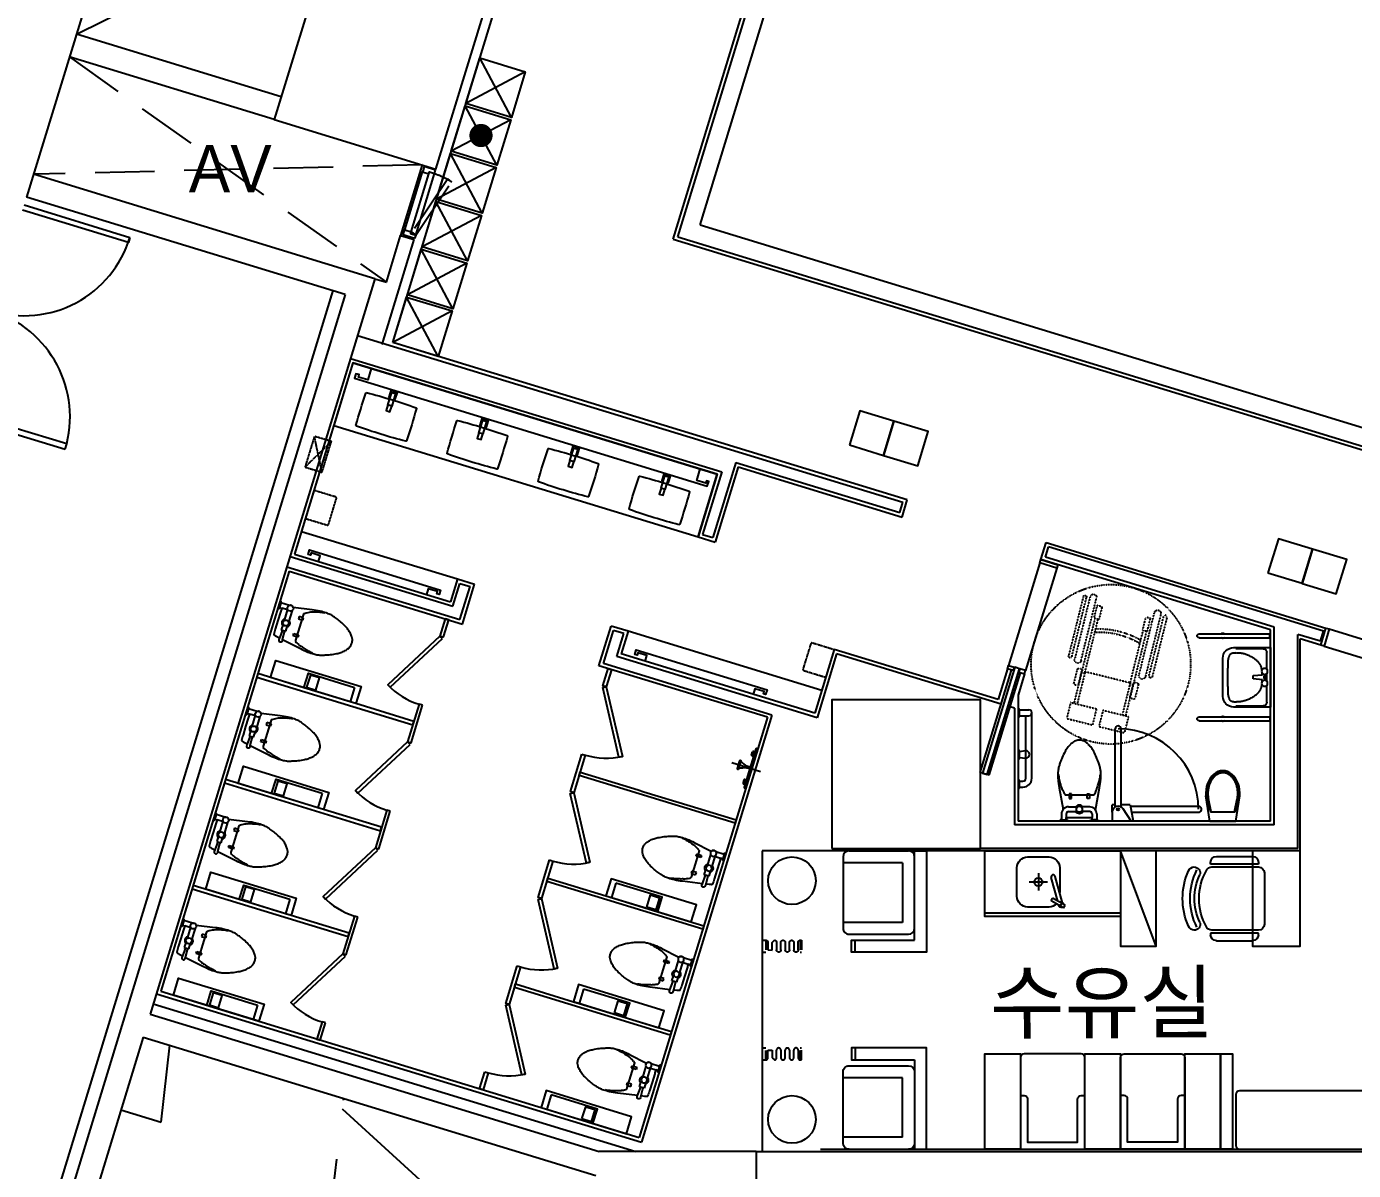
# Model space of a CAD drawing. Header units: millimetres. Extents: x -7616 to 421613, y 91067 to 341353.
# Drawn here: x 349917 to 361064, y 214709 to 224317 of the extents above; entities that cross this region are included whole.
import ezdxf
from ezdxf.enums import TextEntityAlignment as Align

# ---------------------------------------------------------------- set-up
doc = ezdxf.new("R2010")
doc.units = ezdxf.units.MM
doc.header["$LTSCALE"] = 500
doc.header["$MEASUREMENT"] = 0
for name, pattern in [('HID', [2.6, 1.6, -1]), ('HIDDEN', [2, 1, -1]), ('HIDDEN2', [0.188, 0.125, -0.063]), ('HOON1', [3, 2, -1])]:
    doc.linetypes.add(name, pattern=pattern)
doc.layers.add('e-plan', color=9, linetype='CONTINUOUS')
doc.styles.add('돋움', font='Dotum.ttf')

# ---------------------------------------------------------------- blocks, each defined once
blk = doc.blocks.new('1~2F TC-140305')
at = {"layer": 'e-plan', "ltscale": 0.5}
blk.add_lwpolyline([(-62524, -33425), (-62939, -34783), (-61581, -35198), (-61166, -33840), (-62524, -33425)], dxfattribs=at)
blk.add_lwpolyline([(-58255, -40905), (-57005, -40905), (-57005, -39655), (-58255, -39655)], close=True, dxfattribs=at)
blk = doc.blocks.new('1F 코어')
at = {"layer": 'e-plan'}
for p, q in [((-62199, -26205), (-65020, -35433)), ((-64165, -35815), (-65054, -35543)), ((-65041, -35500), (-64152, -35772)), ((-64152, -35772), (-64165, -35815)), ((-65585, -37279), (-64695, -37551)), ((-64682, -37507), (-65572, -37236)), ((-64695, -37551), (-64682, -37507))]:
    blk.add_line(p, q, dxfattribs=at)
for centre, start, end in [((-65041, -35500), 253, 343), ((-65585, -37279), 343, 73)]:
    blk.add_arc(centre, 930, start, end, dxfattribs=at)
blk.add_blockref('1~2F TC-140305', (0, 0), dxfattribs=at)
blk = doc.blocks.new('지상1층 평면도$0$TO')
at = {"layer": 'e-plan'}
for p, q in [((0, 132), (265, 174, 0)), ((97, 118), (235, 147, 0)), ((108, 130, 0), (234, 156, 0)), ((0, 132), (0, -143, 0)), ((97, 116), (97, -127)), ((97, -129), (235, -157)), ((0, -143, 0), (265, -184, 0)), ((108, -140), (234, -166))]:
    blk.add_line(p, q, dxfattribs=at)
for centre, major_axis, ratio, start_param, end_param in [((287, -5, 0), (-242, 0, 0), 0.742281, 1.476545, 4.80664), ((111, 116, 0), (-9.55, 9.55), 1, 5.702584, 7.068585), ((111, -127), (-9.55, -9.55), 1, -0.785396, 0.580235)]:
    blk.add_ellipse(centre, major_axis=major_axis, ratio=ratio, start_param=start_param, end_param=end_param, dxfattribs=at)
for points, knots in [([(234, -166), (273, -172, 0), (281, -172, 0), (302, -172, 0), (316, -171, 0), (343, -168, 0), (356, -165, 0), (381, -158, 0), (393, -154, 0), (417, -143, 0), (428, -138, 0), (448, -125, 0), (457, -118, 0), (474, -102, 0), (482, -94, 0), (495, -77, 0), (500, -69, 0), (509, -50, 0), (512, -41, 0), (516, -22, 0), (517, -13, 0), (517, 6, 0), (515, 16, 0), (511, 34, 0), (507, 44, 0), (498, 62, 0), (492, 70, 0), (479, 87, 0), (471, 95, 0), (454, 110, 0), (444, 117, 0), (423, 129, 0), (412, 135, 0), (389, 145, 0), (376, 149, 0), (350, 155, 0), (337, 158, 0), (310, 161, 0), (297, 162, 0), (277, 162, 0), (271, 161, 0), (234, 156, 0)], [1.476545, 1.476545, 1.476545, 1.476545, 1.575986, 1.575986, 1.751248, 1.751248, 1.92651, 1.92651, 2.101771, 2.101771, 2.277033, 2.277033, 2.452294, 2.452294, 2.627556, 2.627556, 2.802817, 2.802817, 2.978079, 2.978079, 3.15334, 3.15334, 3.328602, 3.328602, 3.503864, 3.503864, 3.679125, 3.679125, 3.854387, 3.854387, 4.029648, 4.029648, 4.20491, 4.20491, 4.380171, 4.380171, 4.555433, 4.555433, 4.730694, 4.730694, 4.80664, 4.80664, 4.80664, 4.80664]), ([(235, -157), (242, -158, 0), (249, -159, 0), (262, -161, 0), (268, -162, 0), (275, -162, 0), (277, -163, 0), (281, -163, 0), (283, -163, 0), (286, -163, 0), (287, -163, 0), (290, -163, 0), (291, -163, 0), (293, -163, 0), (294, -163, 0), (297, -163, 0), (299, -163, 0), (306, -163, 0), (310, -162, 0), (323, -161, 0), (331, -160, 0), (348, -157, 0), (356, -155, 0), (376, -150, 0), (388, -146, 0), (410, -136, 0), (421, -131, 0), (440, -119, 0), (449, -113, 0), (465, -99, 0), (472, -91, 0), (485, -76, 0), (490, -68, 0), (499, -51, 0), (502, -43, 0), (507, -23, 0), (508, -12, 0), (507, 11, 0), (505, 22, 0), (498, 40, 0), (495, 47, 0), (487, 61, 0), (483, 68, 0), (472, 82, 0), (465, 88, 0), (450, 101, 0), (442, 107, 0), (424, 119, 0), (414, 124, 0), (394, 133, 0), (383, 137, 0), (361, 144, 0), (349, 146, 0), (326, 150, 0), (314, 152, 0), (301, 152, 0), (300, 152, 0), (297, 152, 0), (295, 153, 0), (292, 153, 0), (290, 153, 0), (288, 153, 0), (287, 153, 0), (285, 153, 0), (285, 153, 0), (284, 153, 0), (283, 153, 0), (282, 153, 0), (282, 153, 0), (280, 153, 0), (279, 152, 0), (277, 152, 0), (276, 152, 0), (272, 152, 0), (270, 152, 0), (263, 151, 0), (255, 150, 0), (242, 148, 0), (238, 147, 0), (235, 147, 0)], [1.476545, 1.476545, 1.476545, 1.476545, 1.495339, 1.495339, 1.522158, 1.522158, 1.539937, 1.539937, 1.557715, 1.557715, 1.575493, 1.575493, 1.589782, 1.589782, 1.604072, 1.604072, 1.632651, 1.632651, 1.68981, 1.68981, 1.804127, 1.804127, 1.918445, 1.918445, 2.090235, 2.090235, 2.262025, 2.262025, 2.433815, 2.433815, 2.605605, 2.605605, 2.777395, 2.777395, 2.949185, 2.949185, 3.175204, 3.175204, 3.401222, 3.401222, 3.542853, 3.542853, 3.690218, 3.690218, 3.845265, 3.845265, 4.005974, 4.005974, 4.166683, 4.166683, 4.327391, 4.327391, 4.4881, 4.4881, 4.648809, 4.648809, 4.662269, 4.662269, 4.689188, 4.689188, 4.704843, 4.704843, 4.719273, 4.719273, 4.727351, 4.727351, 4.734116, 4.734116, 4.740882, 4.740882, 4.752111, 4.752111, 4.76334, 4.76334, 4.774569, 4.774569, 4.799343, 4.799343, 4.80664, 4.80664, 4.80664, 4.80664])]:
    blk.add_open_spline(points, degree=3, knots=knots, dxfattribs=at)
blk = doc.blocks.new('장애인 화장실 세트')
at = {"layer": 'e-plan', "ltscale": 400}
for p, q in [((409068, 73573), (409043, 73711)), ((409058, 73711), (409127, 73608)), ((409218, 73636), (409218, 73711)), ((409337, 73701), (409332, 73711)), ((409347, 73701), (409337, 73701)), ((409347, 73701), (409387, 73701)), ((409347, 73651), (409347, 73701)), ((409397, 73701), (409387, 73701)), ((409387, 73701), (409387, 73680)), ((409402, 73711), (409397, 73701)), ((409589, 73711), (409594, 73701)), ((409594, 73701), (409604, 73701)), ((409604, 73701), (409604, 73680)), ((409644, 73701), (409604, 73701)), ((409644, 73701), (409654, 73701)), ((409644, 73651), (409644, 73701)), ((409654, 73701), (409659, 73711)), ((409057, 73636), (408493, 73636)), ((409066, 73586), (408493, 73586)), ((409143, 73593), (409143, 72936)), ((409193, 73593), (409193, 72936)), ((409218, 73636), (409218, 73573)), ((409357, 73619), (409324, 73431)), ((409387, 73651), (409387, 73680)), ((409407, 73631), (409479, 73631)), ((409407, 73591), (409479, 73591)), ((409494, 73681), (409419, 73681)), ((409569, 73681), (409494, 73681)), ((409584, 73631), (409509, 73631)), ((409584, 73591), (409509, 73591)), ((409604, 73651), (409604, 73680)), ((409664, 73431), (409631, 73614)), ((409068, 73573), (409143, 73573)), ((409193, 73573), (409218, 73573)), ((409494, 73491), (409379, 73491)), ((409409, 73521), (409429, 73521)), ((409409, 73481), (409409, 73521)), ((409429, 73481), (409409, 73481)), ((409429, 73521), (409429, 73481)), ((409609, 73491), (409494, 73491)), ((409579, 73521), (409559, 73521)), ((409559, 73521), (409559, 73481)), ((409559, 73481), (409579, 73481)), ((409579, 73481), (409579, 73521)), ((409996, 73426), (409968, 73426)), ((409996, 73376), (409968, 73376)), ((409996, 73426), (409996, 73376)), ((409893, 73351), (409893, 72801)), ((409943, 73351), (409943, 73183)), ((409943, 73183), (409943, 73119)), ((409996, 73176), (409946, 73183)), ((409996, 73179), (409996, 73123)), ((409943, 73119), (409943, 72826)), ((409996, 73126), (409946, 73119)), ((409996, 72826), (409918, 72826)), ((409996, 72826), (409996, 72776)), ((409996, 72776), (409918, 72776))]:
    blk.add_line(p, q, dxfattribs=at)
for centre, radius in [((409168, 73611), 10), ((409494, 73611), 25)]:
    blk.add_circle(centre, radius, dxfattribs=at)
for centre, radius, start, end in [((408493, 73611), 25, 90, 270.0002), ((409168, 73636), 50, 213.6543, 0), ((409407, 73651), 60, 180, 270), ((409419, 73218), 463, 90, 93.8753), ((409407, 73651), 20, 180, 270), ((409494, 73611), 35, 34.8499, 145.1501), ((409494, 73611), 35, 214.8499, 325.1501), ((409569, 73218), 463, 85.6617, 90), ((409584, 73651), 60, 270, 0), ((409584, 73651), 20, 270, 0), ((409625, 73352), 291, 155.9278, 159.444), ((409409, 73449), 54.8, 135, 155.9278), ((409379, 73479), 12.3, 90, 135), ((409609, 73487), 3.54, 36.8699, 90), ((409472, 73385), 174, 29.5675, 36.8699), ((409211, 73237), 475, 26.5651, 29.5675), ((409755, 73326), 441, 175.2364, 181.9723), ((410087, 73298), 775, 170.1534, 175.2364), ((409561, 73304), 244, 166.4166, 175.6013), ((410128, 73167), 828, 164.0546, 166.4166), ((410356, 73102), 1064, 161.9714, 164.0546), ((409880, 73256), 564, 159.444, 161.9714), ((409365, 73314), 303, 22.8053, 26.5651), ((409428, 73340), 234, 15.9454, 22.8053), ((409077, 73240), 599, 11.6565, 15.9454), ((408900, 73298), 775, 4.7636, 9.8466), ((408900, 73298), 775, 4.7636, 9.8466), ((409333, 73293), 337, 4.3987, 11.6565), ((409233, 73326), 441, 358.0277, 4.7636), ((409968, 73351), 75, 90, 180), ((409968, 73351), 25, 90, 180), ((410008, 73426), 12.5, 90, 180), ((410008, 73376), 12.5, 180, 270), ((409617, 73321), 304, 181.9723, 188.7462), ((409527, 73308), 213, 188.7462, 196.8361), ((409760, 73378), 456, 196.8361, 198.4349), ((409227, 73378), 456, 341.5651, 343.1639), ((409227, 73378), 456, 341.5651, 343.1639), ((409227, 73378), 456, 341.5651, 343.1639), ((409460, 73308), 213, 343.1639, 351.2538), ((409460, 73308), 213, 343.1639, 351.2538), ((409460, 73308), 213, 343.1639, 351.2538), ((409370, 73321), 304, 351.2538, 358.0277), ((410283, 73552), 1007, 198.4349, 199.5108), ((409864, 73404), 562, 199.5108, 203.9625), ((410160, 73536), 887, 203.9625, 207.5073), ((408827, 73536), 887, 332.4927, 336.0375), ((409124, 73404), 562, 336.0375, 340.4892), ((408705, 73552), 1007, 340.4892, 341.5651), ((408705, 73552), 1007, 340.4892, 341.5651), ((409946, 73151), 32, 90, 270), ((410008, 73179), 12.5, 90, 180), ((409566, 73226), 217, 207.5073, 216.8699), ((409611, 73260), 273, 216.8699, 225.2192), ((409535, 73183), 165, 225.2192, 236.3099), ((409489, 73114), 82.6, 236.3099, 252.0099), ((409497, 73139), 108, 252.0099, 260.5377), ((409494, 73119), 87.7, 260.5377, 270), ((409494, 73119), 87.7, 270, 279.4623), ((409490, 73139), 108, 279.4623, 287.9901), ((409498, 73114), 82.6, 287.9901, 303.6901), ((409452, 73183), 165, 303.6901, 314.7808), ((409376, 73260), 273, 314.7808, 323.1301), ((409421, 73226), 217, 323.1301, 332.4927), ((410008, 73123), 12.5, 180, 270), ((409168, 72936), 25, 180, 0), ((409918, 72801), 25, 90, 270), ((410008, 72826), 12.5, 90, 180), ((410008, 72776), 12.5, 180, 270)]:
    blk.add_arc(centre, radius, start, end, dxfattribs=at)
at = {"layer": 'e-plan'}
blk.add_arc((409168, 73611), 675, 180, 270, dxfattribs=at)
blk = doc.blocks.new('휠체어')
at = {"layer": 'e-plan', "linetype": 'HIDDEN', "ltscale": 0.001}
for p, q in [((104005524, -29776474), (104005012, -29776474)), ((104005012, -29776502), (104005524, -29776502)), ((104004497, -29776585), (104004497, -29776808)), ((104004636, -29776585), (104004497, -29776585)), ((104004636, -29776585), (104004636, -29776808)), ((104004915, -29776613), (104004636, -29776613)), ((104004790, -29776582), (104004790, -29776603)), ((104004918, -29776571), (104004800, -29776571)), ((104004800, -29776613), (104004918, -29776613)), ((104005370, -29776613), (104004915, -29776613)), ((104004929, -29776603), (104004929, -29776582)), ((104005537, -29776530), (104004998, -29776530)), ((104004998, -29776585), (104005537, -29776585)), ((104005370, -29776648), (104005370, -29776606)), ((104005370, -29776606), (104005482, -29776606)), ((104005482, -29776606), (104005482, -29776648)), ((104004915, -29776641), (104004636, -29776641)), ((104004915, -29776641), (104005370, -29776641)), ((104004915, -29777031), (104004915, -29776641)), ((104005482, -29776648), (104005370, -29776648)), ((104004636, -29776808), (104004497, -29776808)), ((104004497, -29776864), (104004497, -29777087)), ((104004636, -29776864), (104004497, -29776864)), ((104004636, -29777087), (104004636, -29776864)), ((104004915, -29777031), (104004636, -29777031)), ((104004915, -29777059), (104004636, -29777059)), ((104004790, -29777090), (104004790, -29777069)), ((104004800, -29777059), (104004918, -29777059)), ((104004915, -29777031), (104005370, -29777031)), ((104005370, -29777059), (104004915, -29777059)), ((104004929, -29777069), (104004929, -29777090)), ((104005482, -29777024), (104005370, -29777024)), ((104005370, -29777024), (104005370, -29777066)), ((104005370, -29777066), (104005482, -29777066)), ((104005482, -29777066), (104005482, -29777024)), ((104004497, -29777087), (104004636, -29777087)), ((104004918, -29777101), (104004800, -29777101)), ((104004998, -29777087), (104005537, -29777087)), ((104005537, -29777142), (104004998, -29777142)), ((104005012, -29777170), (104005524, -29777170)), ((104005524, -29777198), (104005012, -29777198))]:
    blk.add_line(p, q, dxfattribs=at)
blk.add_circle((104005028, -29776836), 670, dxfattribs=at)
blk.add_arc((104004915, -29776627), 13.9, 90, 270, dxfattribs=at)
at = {"layer": 'e-plan', "linetype": 'HIDDEN', "ltscale": 0.001, "extrusion": (0, 0, -1)}
for centre, major_axis, start_param, end_param in [((104005012, -29776488), (13.7, 2.7), 1.767078, 4.908671), ((104005524, -29776488), (13.7, 2.7), -1.374341, 1.767252), ((104004800, -29776582), (-10.4, 0.1), -0.005026, 1.56577), ((104004800, -29776603), (10.4, 0), 1.573354, 3.14415), ((104004918, -29776582), (-10.4, 0), 1.568101, 3.138897), ((104004918, -29776603), (-10.4, 0.1), 3.13677, 4.707566), ((104004998, -29776558), (-27.3, 5.4), 4.516091, 7.657684), ((104005537, -29776558), (-27.3, 5.4), 1.374384, 4.515977), ((104004618, -29776836), (-519, 421), 2.164891, 2.756829), ((104004618, -29776836), (-492, 492), 2.0724, 2.639989), ((104004800, -29777069), (10.4, 0), 3.145386, 4.716182), ((104004915, -29777045), (-13.7, 2.7), 4.516094, 7.657687), ((104004918, -29777069), (10.4, 0.1), -1.564958, 0.005838), ((104004800, -29777090), (10.4, 0), 1.573354, 3.14415), ((104004918, -29777090), (-10.4, 0), 3.138418, 4.709215), ((104004998, -29777114), (27.3, 5.4), 1.767164, 4.908757), ((104005012, -29777184), (13.7, 2.7), 1.767252, 4.908844), ((104005537, -29777114), (-27.3, 5.4), 1.374384, 4.515977)]:
    blk.add_ellipse(centre, major_axis=major_axis, ratio=1, start_param=start_param, end_param=end_param, dxfattribs=at)
at = {"layer": 'e-plan', "linetype": 'HIDDEN', "ltscale": 0.001}
blk.add_ellipse((104005524, -29777184), major_axis=(-13.7, 2.7), ratio=1, start_param=1.767244, end_param=4.908837, dxfattribs=at)
blk = doc.blocks.new('장애인 세면대')
at = {"layer": 'e-plan', "linetype": 'Continuous'}
for p, q in [((104010301, -29753697), (104010265, -29753697)), ((104010267, -29754292), (104010267, -29753697)), ((104010299, -29754292), (104010299, -29753697)), ((104010882, -29753692), (104010382, -29753692)), ((104010382, -29753692), (104010382, -29754002)), ((104010392, -29753982), (104010392, -29753752)), ((104010422, -29753722), (104010566, -29753722)), ((104010522, -29753779), (104010526, -29753777)), ((104010526, -29753777), (104010531, -29753774)), ((104010531, -29753774), (104010535, -29753772)), ((104010535, -29753772), (104010541, -29753770)), ((104010541, -29753770), (104010546, -29753768)), ((104010546, -29753768), (104010552, -29753766)), ((104010552, -29753766), (104010559, -29753765)), ((104010559, -29753765), (104010567, -29753764)), ((104010567, -29753764), (104010571, -29753764)), ((104010595, -29753762), (104010602, -29753762)), ((104010598, -29753722), (104010666, -29753722)), ((104010602, -29753727), (104010661, -29753727)), ((104010602, -29753755), (104010606, -29753755)), ((104010602, -29753762), (104010611, -29753762)), ((104010610, -29753760), (104010618, -29753836)), ((104010646, -29753836), (104010653, -29753760)), ((104010653, -29753762), (104010661, -29753762)), ((104010658, -29753755), (104010661, -29753755)), ((104010661, -29753762), (104010668, -29753762)), ((104010693, -29753764), (104010697, -29753764)), ((104010697, -29753764), (104010704, -29753765)), ((104010698, -29753722), (104010842, -29753722)), ((104010704, -29753765), (104010711, -29753766)), ((104010711, -29753766), (104010717, -29753768)), ((104010717, -29753768), (104010723, -29753770)), ((104010723, -29753770), (104010728, -29753772)), ((104010728, -29753772), (104010733, -29753774)), ((104010733, -29753774), (104010737, -29753777)), ((104010737, -29753777), (104010741, -29753779)), ((104010872, -29753752), (104010872, -29753982)), ((104010882, -29754002), (104010882, -29753692)), ((104010963, -29753697), (104010999, -29753697)), ((104010965, -29754292), (104010965, -29753697)), ((104010997, -29754292), (104010997, -29753697)), ((104010442, -29753892), (104010445, -29753884)), ((104010445, -29753884), (104010448, -29753877)), ((104010448, -29753877), (104010451, -29753869)), ((104010451, -29753869), (104010455, -29753862)), ((104010455, -29753862), (104010459, -29753854)), ((104010459, -29753854), (104010463, -29753847)), ((104010463, -29753847), (104010467, -29753840)), ((104010467, -29753840), (104010472, -29753833)), ((104010472, -29753833), (104010476, -29753826)), ((104010476, -29753826), (104010481, -29753820)), ((104010481, -29753820), (104010485, -29753814)), ((104010485, -29753814), (104010489, -29753808)), ((104010489, -29753808), (104010493, -29753804)), ((104010493, -29753804), (104010497, -29753800)), ((104010497, -29753800), (104010501, -29753796)), ((104010501, -29753796), (104010504, -29753793)), ((104010504, -29753793), (104010508, -29753790)), ((104010508, -29753790), (104010511, -29753787)), ((104010511, -29753787), (104010515, -29753784)), ((104010515, -29753784), (104010518, -29753782)), ((104010518, -29753782), (104010522, -29753779)), ((104010618, -29753836), (104010646, -29753836)), ((104010741, -29753779), (104010745, -29753782)), ((104010745, -29753782), (104010749, -29753784)), ((104010749, -29753784), (104010752, -29753787)), ((104010752, -29753787), (104010756, -29753790)), ((104010756, -29753790), (104010759, -29753793)), ((104010759, -29753793), (104010763, -29753796)), ((104010763, -29753796), (104010766, -29753800)), ((104010766, -29753800), (104010770, -29753804)), ((104010770, -29753804), (104010774, -29753808)), ((104010774, -29753808), (104010778, -29753814)), ((104010778, -29753814), (104010783, -29753820)), ((104010783, -29753820), (104010787, -29753826)), ((104010787, -29753826), (104010792, -29753833)), ((104010792, -29753833), (104010796, -29753840)), ((104010796, -29753840), (104010800, -29753847)), ((104010800, -29753847), (104010804, -29753854)), ((104010804, -29753854), (104010808, -29753862)), ((104010808, -29753862), (104010812, -29753869)), ((104010812, -29753869), (104010815, -29753877)), ((104010815, -29753877), (104010818, -29753884)), ((104010818, -29753884), (104010821, -29753891)), ((104010427, -29753980), (104010428, -29753975)), ((104010427, -29753984), (104010427, -29753980)), ((104010427, -29753988), (104010427, -29753984)), ((104010427, -29753991), (104010427, -29753988)), ((104010427, -29753994), (104010427, -29753991)), ((104010427, -29753996), (104010427, -29753994)), ((104010427, -29753999), (104010427, -29753996)), ((104010428, -29754001), (104010427, -29753999)), ((104010428, -29753964), (104010429, -29753958)), ((104010428, -29753970), (104010428, -29753964)), ((104010428, -29753975), (104010428, -29753970)), ((104010428, -29754003), (104010428, -29754001)), ((104010429, -29753958), (104010430, -29753951)), ((104010430, -29753944), (104010432, -29753937)), ((104010430, -29753951), (104010430, -29753944)), ((104010432, -29753937), (104010433, -29753929)), ((104010433, -29753929), (104010434, -29753922)), ((104010434, -29753922), (104010436, -29753914)), ((104010436, -29753914), (104010438, -29753907)), ((104010438, -29753907), (104010440, -29753899)), ((104010440, -29753899), (104010442, -29753892)), ((104010821, -29753891), (104010823, -29753898)), ((104010823, -29753898), (104010826, -29753905)), ((104010826, -29753905), (104010828, -29753912)), ((104010828, -29753912), (104010829, -29753918)), ((104010829, -29753918), (104010831, -29753924)), ((104010831, -29753924), (104010832, -29753930)), ((104010832, -29753930), (104010833, -29753936)), ((104010833, -29753936), (104010834, -29753941)), ((104010834, -29753941), (104010834, -29753947)), ((104010834, -29753947), (104010835, -29753952)), ((104010835, -29753952), (104010836, -29753957)), ((104010836, -29754001), (104010835, -29754004)), ((104010836, -29753957), (104010836, -29753962)), ((104010836, -29753962), (104010836, -29753967)), ((104010836, -29753967), (104010836, -29753972)), ((104010836, -29753972), (104010836, -29753977)), ((104010836, -29753977), (104010837, -29753981)), ((104010837, -29753981), (104010836, -29753986)), ((104010836, -29753986), (104010836, -29753990)), ((104010836, -29753990), (104010836, -29753994)), ((104010836, -29753994), (104010836, -29753998)), ((104010836, -29753998), (104010836, -29754001)), ((104010428, -29754005), (104010428, -29754003)), ((104010429, -29754007), (104010428, -29754005)), ((104010429, -29754009), (104010429, -29754007)), ((104010430, -29754011), (104010429, -29754009)), ((104010430, -29754013), (104010430, -29754011)), ((104010431, -29754015), (104010430, -29754013)), ((104010432, -29754017), (104010431, -29754015)), ((104010432, -29754019), (104010432, -29754017)), ((104010433, -29754020), (104010432, -29754019)), ((104010434, -29754022), (104010433, -29754020)), ((104010434, -29754024), (104010434, -29754022)), ((104010435, -29754026), (104010434, -29754024)), ((104010436, -29754028), (104010435, -29754026)), ((104010437, -29754029), (104010436, -29754028)), ((104010438, -29754031), (104010437, -29754029)), ((104010440, -29754032), (104010438, -29754031)), ((104010441, -29754034), (104010440, -29754032)), ((104010443, -29754035), (104010441, -29754034)), ((104010445, -29754037), (104010443, -29754035)), ((104010447, -29754038), (104010445, -29754037)), ((104010450, -29754039), (104010447, -29754038)), ((104010453, -29754040), (104010450, -29754039)), ((104010456, -29754042), (104010453, -29754040)), ((104010460, -29754043), (104010456, -29754042)), ((104010464, -29754044), (104010460, -29754043)), ((104010469, -29754045), (104010464, -29754044)), ((104010474, -29754047), (104010469, -29754045)), ((104010472, -29754092), (104010792, -29754092)), ((104010481, -29754048), (104010474, -29754047)), ((104010489, -29754049), (104010481, -29754048)), ((104010498, -29754049), (104010489, -29754049)), ((104010508, -29754050), (104010498, -29754049)), ((104010520, -29754051), (104010508, -29754050)), ((104010534, -29754051), (104010520, -29754051)), ((104010548, -29754051), (104010534, -29754051)), ((104010564, -29754052), (104010548, -29754051)), ((104010580, -29754052), (104010564, -29754052)), ((104010597, -29754052), (104010580, -29754052)), ((104010614, -29754052), (104010597, -29754052)), ((104010632, -29754052), (104010614, -29754052)), ((104010649, -29754052), (104010632, -29754052)), ((104010666, -29754052), (104010649, -29754052)), ((104010683, -29754052), (104010666, -29754052)), ((104010700, -29754052), (104010683, -29754052)), ((104010715, -29754051), (104010700, -29754052)), ((104010730, -29754051), (104010715, -29754051)), ((104010743, -29754051), (104010730, -29754051)), ((104010755, -29754050), (104010743, -29754051)), ((104010766, -29754049), (104010755, -29754050)), ((104010775, -29754049), (104010766, -29754049)), ((104010782, -29754048), (104010775, -29754049)), ((104010789, -29754047), (104010782, -29754048)), ((104010795, -29754045), (104010789, -29754047)), ((104010800, -29754044), (104010795, -29754045)), ((104010804, -29754043), (104010800, -29754044)), ((104010808, -29754042), (104010804, -29754043)), ((104010811, -29754040), (104010808, -29754042)), ((104010814, -29754039), (104010811, -29754040)), ((104010816, -29754038), (104010814, -29754039)), ((104010818, -29754037), (104010816, -29754038)), ((104010820, -29754035), (104010818, -29754037)), ((104010822, -29754034), (104010820, -29754035)), ((104010824, -29754032), (104010822, -29754034)), ((104010825, -29754031), (104010824, -29754032)), ((104010826, -29754029), (104010825, -29754031)), ((104010827, -29754028), (104010826, -29754029)), ((104010828, -29754026), (104010827, -29754028)), ((104010829, -29754024), (104010828, -29754026)), ((104010830, -29754022), (104010829, -29754024)), ((104010831, -29754019), (104010830, -29754020)), ((104010830, -29754020), (104010830, -29754022)), ((104010832, -29754017), (104010831, -29754019)), ((104010833, -29754013), (104010832, -29754015)), ((104010832, -29754015), (104010832, -29754017)), ((104010834, -29754011), (104010833, -29754013)), ((104010835, -29754006), (104010834, -29754009)), ((104010834, -29754009), (104010834, -29754011)), ((104010835, -29754004), (104010835, -29754006))]:
    blk.add_line(p, q, dxfattribs=at)
for centre, radius in [((104010582, -29753741), 25), ((104010632, -29753741), 8), ((104010682, -29753741), 25)]:
    blk.add_circle(centre, radius, dxfattribs=at)
for centre, radius, start, end in [((104010265, -29753692), 5, 180, 270), ((104010301, -29753692), 5, 270, 0), ((104010422, -29753752), 30, 90, 180), ((104010606, -29753760), 5, 5.3909, 90), ((104010658, -29753760), 5, 90, 174.6091), ((104010842, -29753752), 30, 0, 90), ((104010963, -29753692), 5, 180, 270), ((104010999, -29753692), 5, 270, 0), ((104010283, -29754092), 22, 136.6582, 223.3418), ((104010283, -29754092), 22, 316.6582, 43.3418), ((104010472, -29754002), 90, 180, 270), ((104010792, -29754002), 90, 270, 0), ((104010981, -29754092), 22, 136.6582, 223.3418), ((104010981, -29754092), 22, 316.6582, 43.3418), ((104010283, -29754292), 16, 180, 0), ((104010981, -29754292), 16, 180, 0)]:
    blk.add_arc(centre, radius, start, end, dxfattribs=at)
blk = doc.blocks.new('CC-102P')
at = {"layer": 'e-plan'}
for p, q in [((9, 148), (9, 108)), ((79, 113), (79, 13)), ((119, 113), (119, 13)), ((219, 113), (219, -2)), ((84, 108), (30, 108)), ((229, 83), (189, 83)), ((189, 83), (189, 63)), ((189, 63), (229, 63)), ((229, 63), (229, 83)), ((79, -17), (79, -67)), ((79, -67), (119, -67)), ((119, -67), (119, -17)), ((189, -67), (229, -67)), ((189, -87), (189, -67)), ((229, -87), (189, -87)), ((219, -2), (219, -117)), ((229, -67), (229, -87))]:
    blk.add_line(p, q, dxfattribs=at)
blk.add_lwpolyline([(-1, 163), (-1, 93), (9, 98), (9, 108), (30, 108, 0.018932), (29, 73), (29, -2), (29, -77, 0.024922), (31, -123, 0.25497), (34, -127, 0.056948), (38, -128, 0.016043), (54, -132), (85, -137), (84, -152, 1.060552), (114, -152), (113, -143), (279, -172, 0.022182), (347, -181, 0.0294), (399, -182, 0.029565), (435, -179, 0.035314), (464, -172, 0.006976), (476, -168, 0.004694), (494, -162, 0.019426), (535, -146, 0.015468), (584, -122, 0.040875), (614, -103, 0.036447), (644, -77, 0.04843), (664, -52, 0.068612), (674, -32, 0.037226), (678, -16, 0.041311), (679, -2, 0.041311), (678, 13, 0.037226), (674, 28, 0.068612), (664, 48, 0.04843), (644, 73, 0.036447), (614, 99, 0.040875), (584, 118, 0.015468), (535, 142, 0.019426), (494, 158, 0.004694), (476, 164, 0.006976), (464, 168, 0.035314), (435, 175, 0.029565), (399, 178, 0.0294), (347, 177, 0.022182), (279, 168), (121, 140, 0.455372), (84, 148), (9, 148), (9, 158)], format="xyb", close=True, dxfattribs=at)
blk.add_lwpolyline([(89, -67), (85, -137, 1.060552)], format="xyb", dxfattribs=at)
blk.add_lwpolyline([(113, -143), (109, -67)], dxfattribs=at)
for centre in [(99, 128), (99, -2)]:
    blk.add_circle(centre, 25, dxfattribs=at)
for centre, radius, start, end in [((222, 113), 3.54, 126.8699, 180), ((325, -24), 174, 119.5675, 126.8699), ((473, -285), 475, 116.5651, 119.5675), ((396, -131), 303, 112.8053, 116.5651), ((370, -68), 234, 105.9454, 112.8053), ((470, -419), 599, 101.6565, 105.9454), ((417, -162), 337, 94.3987, 101.6565), ((99, -2), 35, 124.8499, 235.1501), ((99, -2), 35, 304.8499, 55.1501), ((231, -117), 12.3, 180, 225), ((261, -87), 54.8, 225, 245.9278), ((358, 129), 291, 245.9278, 249.444), ((453, 384), 564, 249.444, 251.9714), ((608, 860), 1064, 251.9714, 254.0546), ((543, 633), 828, 254.0546, 256.4166), ((406, 66), 244, 256.4166, 265.6013)]:
    blk.add_arc(centre, radius, start, end, dxfattribs=at)
blk = doc.blocks.new('수전')
at = {"layer": 'e-plan'}
for points in [[(-122, 17), (-172, 17), (-172, -17), (-122, -17)], [(-122, 17), (-12, 17), (-12, -17), (-122, -17)]]:
    blk.add_lwpolyline(points, close=True, dxfattribs=at)
blk.add_lwpolyline([(-58, -17), (-58, -29), (0, -29), (0, 29), (-58, 29), (-58, 17)], dxfattribs=at)
blk = doc.blocks.new('A$C77C34C64')
at = {"layer": 'e-plan'}
for centre, radius, start, end in [((5047, 152), 5047, 178.3861, 181.6139), ((7, 294), 5, 92.6399, 178.3861), ((224, -4412), 4716, 90, 92.6399), ((224, -4412), 4716, 87.3601, 90), ((441, 294), 5, 1.6139, 87.3601), ((-4599, 152), 5047, 358.3861, 1.6139), ((7, 10), 5, 181.6139, 267.3601), ((224, 4716), 4716, 267.3601, 272.6399), ((441, 10), 5, 272.6399, 358.3861)]:
    blk.add_arc(centre, radius, start, end, dxfattribs=at)
blk = doc.blocks.new('A$C7D8044CD')
at = {"layer": 'e-plan'}
blk.add_lwpolyline([(0, 300), (300, 300), (300, 0), (0, 0)], close=True, dxfattribs=at)
blk = doc.blocks.new('A$C31083375')
at = {"layer": 'e-plan', "ltscale": 0.1}
for p, q in [((0, 73), (0, -73)), ((164, -161), (108, 36)), ((207, -186), (142, 45)), ((-77, -1), (77, -1)), ((107, -158), (119, -136)), ((212, -217), (107, -158)), ((224, -195), (119, -136)), ((212, -217), (224, -195))]:
    blk.add_line(p, q, dxfattribs=at)
for points in [[(90, -211), (-90, -211, -0.414214), (-180, -121), (-180, 119, -0.414214), (-90, 209), (90, 209, -0.414214), (180, 119), (180, -90)], [(153, -184, -0.198133), (90, -211)]]:
    blk.add_lwpolyline(points, format="xyb", dxfattribs=at)
for centre, radius in [((0, -1), 35), ((190, -191), 2.5)]:
    blk.add_circle(centre, radius, dxfattribs=at)
for centre, radius, start, end in [((125, 41), 17.5, 15.7117, 195.7117), ((190, -191), 22.5, 184.4607, 296.9627), ((190, -191), 17.5, 196.2964, 285.127), ((190, -191), 22.5, 4.4607, 116.9627), ((190, -191), 17.5, 16.2964, 105.127)]:
    blk.add_arc(centre, radius, start, end, dxfattribs=at)
blk = doc.blocks.new('A$C1EC3502A')
at = {"layer": 'e-plan', "ltscale": 400}
for p, q in [((650, 600), (50, 600)), ((0, 50), (0, 550)), ((100, 500), (600, 500)), ((100, 500), (100, 0)), ((600, 500), (600, 0)), ((700, 50), (700, 550)), ((50, 0), (650, 0))]:
    blk.add_line(p, q, dxfattribs=at)
for centre, start, end in [((50, 550), 90, 180), ((650, 550), 0, 90), ((50, 50), 180, 270), ((650, 50), 270, 0)]:
    blk.add_arc(centre, 50, start, end, dxfattribs=at)
blk = doc.blocks.new('A$C23583DB7')
at = {"layer": 'e-plan', "linetype": 'HID', "ltscale": 0.1}
for p, q in [((0, 0), (29, -9)), ((29, 96), (58, 87)), ((29, -9), (58, 87)), ((306, -94), (335, 2)), ((335, 2), (345, -1)), ((306, -94), (316, -96)), ((316, -96), (345, -1))]:
    blk.add_line(p, q, dxfattribs=at)
blk.add_lwpolyline([(29, -9, 0.414214), (51, 3), (70, 64), (105, 54), (86, -7), (98, -30, 0.414214), (121, -18), (139, 43), (139, 43, -1), (174, 32), (155, -29), (155, -29, 0.414214), (167, -51, 0.414214), (190, -39), (209, 22), (209, 22, -1), (243, 11), (225, -50), (225, -50, 0.414214), (237, -72, 0.414214), (259, -60), (278, 1), (278, 1, -1), (313, -10), (294, -71), (294, -71, 0.414214), (306, -94)], format="xyb", dxfattribs=at)
blk = doc.blocks.new('A$C7E6D012D')
at = {"layer": 'e-plan'}
for p, q in [((285, 707), (587, 707)), ((235, 644), (235, 657)), ((637, 644), (235, 644)), ((637, 619), (245, 619)), ((637, 657), (637, 644)), ((687, 138), (687, 569)), ((97, 88), (97, 88)), ((637, 63), (235, 63)), ((235, 63), (235, 50)), ((245, 88), (637, 88)), ((285, 0), (587, 0)), ((637, 50), (637, 63))]:
    blk.add_line(p, q, dxfattribs=at)
for centre, radius, start, end in [((285, 657), 50, 90, 180), ((587, 657), 50, 0, 90), ((571, 353), 571, 155.9349, 204.0651), ((97, 569), 50, 90, 159.8632), ((598, 353), 535, 153.1559, 206.8441), ((97, 569), 50, 339.8632, 90), ((618, 353), 480, 150.4643, 209.5357), ((245, 569), 50, 90, 155.1654), ((637, 569), 50, 0, 90), ((574, 353), 474, 155.2595, 204.7405), ((97, 138), 50, 200.1368, 270), ((97, 138), 50, 270, 20.1368), ((245, 138), 50, 204.8346, 270), ((637, 138), 50, 270, 0), ((285, 50), 50, 180, 270), ((587, 50), 50, 270, 0)]:
    blk.add_arc(centre, radius, start, end, dxfattribs=at)
blk = doc.blocks.new('asd600')
at = {"layer": 'e-plan'}
for p, q in [((30, 0), (570, 0)), ((45, -45), (555, -45)), ((45, -100), (555, -100))]:
    blk.add_line(p, q, dxfattribs=at)
at = {"layer": 'e-plan', "linetype": 'HIDDEN'}
blk.add_lwpolyline([(546, 158), (559, 120), (44, -37), (30, 0), (546, 158)], dxfattribs=at)
at = {"layer": 'e-plan'}
for points in [[(0, 0), (0, -100), (30, -100), (30, -100), (45, -100), (45, -45), (30, -45), (30, 0)], [(600, 0), (600, -100), (570, -100), (570, -100), (555, -100), (555, -45), (570, -45), (570, 0)]]:
    blk.add_lwpolyline(points, close=True, dxfattribs=at)
at = {"layer": 'e-plan', "linetype": 'HIDDEN'}
blk.add_arc((30, 0), 540, 0, 17.0611, dxfattribs=at)
blk = doc.blocks.new('A$C72F7776E')
at = {"layer": 'e-plan'}
for p, q in [((-173, 0), (-173, -11)), ((-7, 0), (-7, -45)), ((0, -174), (0, 78)), ((7, 0), (7, -45)), ((173, -11), (173, 0)), ((-168, -16), (168, -16)), ((-136, -24), (-109, -24)), ((-109, -35), (-136, -35)), ((-128, -24), (-128, -16)), ((-116, -16), (-116, -24)), ((136, -24), (109, -24)), ((109, -35), (136, -35)), ((116, -16), (116, -24)), ((128, -24), (128, -16))]:
    blk.add_line(p, q, dxfattribs=at)
blk.add_lwpolyline([(-34, -105, 0.133515), (-10, -45), (10, -45, 0.133515), (34, -105, -1.090867), (34, -116), (-34, -116, -1.090867), (-34, -105), (34, -105)], format="xyb", dxfattribs=at)
for centre, radius, start, end in [((-168, -3016), 3000, 90, 90), ((-168, -11), 5, 180, 270), ((-137, -29), 5.52, 85.0231, 274.9769), ((-109, -29), 5.52, 265.0231, 94.9769), ((109, -29), 5.52, 85.0231, 274.9769), ((137, -29), 5.52, 265.0231, 94.9769), ((168, -11), 5, 270, 0)]:
    blk.add_arc(centre, radius, start, end, dxfattribs=at)

msp = doc.modelspace()

# ---------------------------------------------------------------- linework, layer by layer
at = {"layer": 'e-plan'}
for p, q in [((352993, 221662), (355280, 229141)), ((355350, 222531), (356988, 227886)), ((355388, 222551), (357016, 227878)), ((355575, 222651), (357160, 227834)), ((352056, 223726), (350335, 224253)), ((351997, 223535), (350276, 224061)), ((353990, 223553), (353724, 224053)), ((354107, 223936), (353607, 223670)), ((353867, 223152), (353602, 223651)), ((353984, 223534), (353485, 223269)), ((353744, 222750), (353479, 223250)), ((352844, 222199), (349975, 223076)), ((353241, 223155), (353059, 222562)), ((353861, 223133), (353362, 222867)), ((352594, 222067), (349917, 222885)), ((353621, 222349), (353356, 222848)), ((353738, 222731), (353239, 222466)), ((355575, 222651), (364660, 219873)), ((352905, 221647), (353174, 222527)), ((352940, 222170), (353059, 222562)), ((353059, 222562), (353174, 222527)), ((355350, 222531), (364579, 219710)), ((355388, 222551), (364616, 219730)), ((353499, 221947), (353233, 222446)), ((353616, 222329), (353116, 222064)), ((352844, 222199), (350955, 216022)), ((352844, 222199), (352940, 222170)), ((352489, 222099), (350033, 214066)), ((352594, 222067), (350138, 214034)), ((353376, 221545), (353110, 222045)), ((353493, 221928), (352993, 221662)), ((352698, 221721), (357278, 220321)), ((357316, 220341), (352993, 221662)), ((352639, 221530), (355757, 220577)), ((352659, 221493), (352168, 219886)), ((352659, 221493), (355719, 220557)), ((355875, 220656), (355682, 220025)), ((355895, 220618), (355702, 219987)), ((355875, 220656), (357252, 220235)), ((355895, 220618), (357272, 220197)), ((355719, 220557), (355559, 220031)), ((355757, 220577), (355596, 220051)), ((357252, 220235), (357278, 220321)), ((357272, 220197), (357316, 220341)), ((352226, 220077), (353537, 219677)), ((355559, 220031), (355702, 219987)), ((355596, 220051), (355682, 220025)), ((358439, 219841), (358483, 219984)), ((358483, 219984), (360833, 219265)), ((352131, 219866), (353498, 219448)), ((352168, 219886), (353478, 219485)), ((360367, 219251), (358439, 219841)), ((358476, 219860), (358502, 219947)), ((360397, 219273), (358476, 219860)), ((360814, 219240), (358502, 219947)), ((352124, 219742), (351045, 216214)), ((352104, 219780), (353558, 219336)), ((352124, 219742), (353578, 219298)), ((358430, 219812), (358167, 218951)), ((358573, 219768), (358310, 218907)), ((353537, 219677), (353478, 219485)), ((353498, 219448), (353557, 219639)), ((353537, 219677), (353680, 219633)), ((353557, 219639), (353643, 219613)), ((353558, 219336), (353643, 219613)), ((353578, 219298), (353680, 219633)), ((354725, 218947), (354828, 219282)), ((354971, 219238), (354828, 219282)), ((354763, 218967), (354848, 219244)), ((354934, 219218), (354848, 219244)), ((354875, 219027), (354934, 219218)), ((354971, 219238), (354913, 219047)), ((356597, 218741), (354971, 219238)), ((360367, 217643), (360367, 219251)), ((360397, 217613), (360397, 219273)), ((360788, 219154), (360597, 219212)), ((360597, 217413), (360597, 219212)), ((360789, 219122), (360617, 219175)), ((360617, 217393), (360617, 219175)), ((360788, 219154), (360814, 219240)), ((360861, 219257), (361722, 218994)), ((356702, 219085), (356538, 218550)), ((358079, 218664), (356702, 219085)), ((360818, 219113), (361678, 218850)), ((356141, 218515), (354725, 218947)), ((356178, 218534), (354763, 218967)), ((356558, 218512), (354875, 219027)), ((356538, 218550), (354913, 219047)), ((356722, 219048), (356558, 218512)), ((358104, 218625), (356722, 219048)), ((357928, 218052), (358192, 218912)), ((358005, 218028), (358268, 218889)), ((358158, 218922), (358079, 218664)), ((358301, 218879), (358247, 218700)), ((358077, 218539), (358104, 218625)), ((358247, 218700), (358247, 217643)), ((356141, 218515), (355062, 214986)), ((356178, 218534), (355082, 214948)), ((358217, 218591), (358180, 218602)), ((358217, 218591), (358217, 217613)), ((358005, 218028), (357928, 218052)), ((360397, 217613), (358217, 217613)), ((360367, 217643), (358247, 217643)), ((360617, 217393), (356097, 217393)), ((356097, 217393), (356097, 214868)), ((360597, 217413), (357932, 217413)), ((351008, 216194), (355082, 214948)), ((351045, 216214), (355062, 214986)), ((350981, 216108), (355036, 214868)), ((350897, 215830), (350271, 213784)), ((355118, 212898), (352570, 215225)), ((356047, 214868), (354728, 214868)), ((356047, 214868), (356047, 206778)), ((356587, 214888), (361707, 214888))]:
    msp.add_line(p, q, dxfattribs=at)
at = {"layer": 'e-plan', "linetype": 'HOON1', "ltscale": 0.5}
for p, q in [((350335, 224253), (354153, 226139)), ((350277, 224061), (352940, 222170)), ((353241, 223155), (349975, 223076))]:
    msp.add_line(p, q, dxfattribs=at)
at = {"layer": 'e-plan', "linetype": 'HIDDEN2', "ltscale": 0.02}
for p, q in [((352399, 220573), (352335, 220875)), ((352478, 220832), (352256, 220617))]:
    msp.add_line(p, q, dxfattribs=at)
at = {"layer": 'e-plan', "ltscale": 0.1}
msp.add_line((359407, 216593), (359107, 217393), dxfattribs=at)
at = {"layer": 'e-plan', "ltscale": 0.5}
for p, q in [((350955, 216022), (354728, 214868)), ((350897, 215830), (354698, 214668)), ((356047, 214868), (369447, 214868))]:
    msp.add_line(p, q, dxfattribs=at)
at = {"layer": 'e-plan'}
msp.add_lwpolyline([(353768, 223442, 90, 90, -1), (353701, 223361, 90, 90, -1), (353768, 223442, 0, 0, 0), (355276, 225127, 0, 0, 0), (356884, 225127, 0, 0, 0)], format="xyseb", dxfattribs=at)
for points in [[(353607, 223670), (353724, 224053), (354107, 223936), (353990, 223553)], [(353485, 223269), (353602, 223651), (353984, 223534), (353867, 223152)], [(353362, 222867), (353479, 223250), (353861, 223133), (353744, 222750)], [(353239, 222466), (353356, 222848), (353738, 222731), (353621, 222349)], [(353116, 222064), (353233, 222446), (353616, 222329), (353499, 221947)], [(352993, 221662), (353110, 222045), (353493, 221928), (353376, 221545)], [(352498, 220967), (355559, 220031), (355719, 220557), (352659, 221493)], [(358430, 219812), (358439, 219841), (358582, 219797), (358573, 219768)], [(353463, 219333), (353434, 219342), (353390, 219198), (353419, 219190)], [(353411, 219177), (353390, 219198), (352952, 218789), (352972, 218767)], [(360818, 219113), (360789, 219122), (360833, 219265), (360861, 219257)], [(351966, 218850), (352010, 218993), (352727, 218774), (352683, 218630)], [(358158, 218922), (358167, 218951), (358215, 218937), (358206, 218908)], [(353162, 218453), (353171, 218481), (352683, 218630), (352683, 218630), (352635, 218645), (352635, 218645), (352247, 218764), (351861, 218882), (351852, 218853)], [(352673, 218766), (352636, 218645), (352247, 218764), (352284, 218885)], [(352346, 218744), (352377, 218846), (352301, 218870), (352269, 218767)], [(354802, 218924), (354830, 218915), (354787, 218772), (354758, 218780)], [(357986, 218034), (358258, 218923), (358219, 218935), (357947, 218046)], [(358301, 218879), (358310, 218907), (358262, 218922), (358254, 218893)], [(354757, 218765), (354787, 218772), (354922, 218187), (354892, 218180)], [(353244, 218616), (353215, 218625), (353118, 218309), (353147, 218300)], [(353139, 218287), (353118, 218309), (352680, 217900), (352700, 217878)], [(354582, 218207), (354611, 218198), (354515, 217882), (354486, 217891)], [(351694, 217960), (351738, 218104), (352455, 217884), (352412, 217741)], [(354559, 218026), (354567, 218054), (355055, 217905), (355055, 217905), (355103, 217890), (355103, 217890), (355491, 217772), (355877, 217654), (355869, 217625)], [(352890, 217563), (352899, 217592), (352411, 217741), (352411, 217741), (352363, 217755), (352363, 217755), (351975, 217874), (351589, 217992), (351580, 217964)], [(352401, 217877), (352364, 217756), (351975, 217874), (352013, 217996)], [(352074, 217855), (352105, 217957), (352029, 217980), (351997, 217878)], [(354485, 217875), (354515, 217882), (354650, 217298), (354620, 217291)], [(352972, 217727), (352943, 217735), (352847, 217420), (352875, 217411)], [(352867, 217398), (352847, 217420), (352408, 217011), (352428, 216989)], [(359107, 216843), (357967, 216843), (357967, 217393), (359107, 217393)], [(354311, 217317), (354339, 217308), (354243, 216993), (354214, 217002)], [(351422, 217071), (351466, 217214), (352183, 216995), (352140, 216852)], [(354287, 217136), (354295, 217165), (354783, 217016), (354783, 217016), (354831, 217001), (354831, 217001), (355219, 216882), (355606, 216764), (355597, 216736)], [(352619, 216674), (352627, 216703), (352139, 216852), (352139, 216851), (352092, 216866), (352092, 216866), (351703, 216985), (351317, 217103), (351308, 217074)], [(352129, 216988), (352092, 216866), (351704, 216985), (351741, 217106)], [(351802, 216965), (351833, 217068), (351757, 217091), (351726, 216989)], [(355500, 216797), (355544, 216940), (354827, 217159), (354783, 217016)], [(354868, 217123), (354831, 217001), (355219, 216883), (355256, 217004)], [(354214, 216986), (354243, 216993), (354378, 216408), (354349, 216402)], [(355127, 216921), (355158, 217024), (355234, 217000), (355203, 216898)], [(352700, 216837), (352671, 216846), (352575, 216530), (352603, 216522)], [(352595, 216508), (352575, 216530), (352136, 216121), (352156, 216099)], [(354039, 216428), (354067, 216419), (353971, 216104), (353942, 216112)], [(351150, 216182), (351194, 216325), (351912, 216106), (351868, 215962)], [(354015, 216247), (354024, 216276), (354511, 216126), (354511, 216126), (354559, 216112), (354559, 216112), (354947, 215993), (355334, 215875), (355325, 215846)], [(355228, 215907), (355272, 216051), (354555, 216270), (354511, 216127)], [(351857, 216098), (351820, 215977), (351432, 216096), (351469, 216217)], [(351530, 216076), (351561, 216178), (351485, 216202), (351454, 216099)], [(354596, 216233), (354559, 216112), (354947, 215993), (354984, 216115)], [(353942, 216097), (353971, 216104), (354106, 215519), (354077, 215512)], [(354855, 216032), (354886, 216134), (354962, 216111), (354931, 216009)], [(352428, 215948), (352399, 215957), (352355, 215813), (352384, 215804)], [(359947, 215688), (360047, 215688), (360047, 214888), (359947, 214888)], [(353767, 215539), (353795, 215530), (353752, 215386), (353723, 215395)], [(354957, 215018), (355000, 215161), (354283, 215381), (354239, 215237)], [(354324, 215344), (354287, 215223), (354675, 215104), (354713, 215225)], [(354583, 215143), (354614, 215245), (354690, 215222), (354659, 215119)]]:
    msp.add_lwpolyline(points, close=True, dxfattribs=at)
for points in [[(352812, 221446), (352783, 221350), (352706, 221373), (352712, 221393), (352684, 221401), (352672, 221363), (355636, 220457), (355648, 220495), (355629, 220501), (355623, 220482), (355547, 220505), (355576, 220601)], [(352369, 219825), (352383, 219872), (352307, 219896), (352301, 219877), (352282, 219882), (352294, 219921), (353393, 219584), (353382, 219546), (353363, 219552), (353368, 219571), (353292, 219595), (353277, 219547)], [(355113, 218985), (355128, 219033), (355052, 219057), (355046, 219037), (355027, 219043), (355038, 219082), (356138, 218745), (356126, 218707), (356107, 218713), (356113, 218732), (356036, 218755), (356022, 218708)], [(357377, 216643), (357377, 217393), (357477, 217393), (357477, 216543), (356877, 216543), (356877, 216643), (357377, 216643)], [(356877, 216543), (356847, 216543), (356847, 216643), (356877, 216643)], [(356877, 215738), (356847, 215738), (356847, 215638), (356877, 215638)], [(357377, 215638), (357377, 214888), (357477, 214888), (357477, 215738), (356877, 215738), (356877, 215638), (357377, 215638)]]:
    msp.add_lwpolyline(points, dxfattribs=at)
at = {"layer": 'e-plan', "linetype": 'HIDDEN2', "ltscale": 0.005}
msp.add_lwpolyline([(352256, 220617), (352399, 220573), (352478, 220832), (352335, 220875)], close=True, dxfattribs=at)
for points in [[(352454, 220136), (352520, 220354, 0.414214), (352513, 220366), (352332, 220421), (352260, 220185), (352441, 220130, 0.414214)], [(356441, 218917), (356508, 219134, -0.414214), (356520, 219141), (356702, 219085), (356630, 218849), (356448, 218905, -0.414214)]]:
    msp.add_lwpolyline(points, format="xyb", close=True, dxfattribs=at)
at = {"layer": 'e-plan', "ltscale": 0.1}
for points in [[(359407, 217393), (359107, 217393), (359107, 216593), (359407, 216593)], [(360617, 217393), (360217, 217393), (360217, 216593), (360617, 216593)]]:
    msp.add_lwpolyline(points, close=True, dxfattribs=at)
msp.add_lwpolyline([(357967, 216873), (359107, 216873)], dxfattribs=at)
at = {"layer": 'e-plan', "linetype": 'HOON1'}
for points in [[(350710, 215218), (351048, 215115), (351121, 215762)], [(352410, 213810), (352580, 215316)]]:
    msp.add_lwpolyline(points, dxfattribs=at)
at = {"layer": 'e-plan', "ltscale": 400}
for points in [[(357967, 214888), (357967, 215688), (358267, 215688), (358267, 214888), (357967, 214888)], [(358807, 214888), (358807, 215688), (359107, 215688), (359107, 214888), (358807, 214888)], [(359647, 214888), (359647, 215688), (359947, 215688), (359947, 214888), (359647, 214888)]]:
    msp.add_lwpolyline(points, dxfattribs=at)
for points in [[(358777, 215688), (358297, 215688, 0.414214), (358267, 215658), (358267, 214888), (358807, 214888), (358807, 215658, 0.414214)], [(359137, 215688), (359617, 215688, -0.414214), (359647, 215658), (359647, 214888), (359107, 214888), (359107, 215658, -0.414214)]]:
    msp.add_lwpolyline(points, format="xyb", close=True, dxfattribs=at)
at = {"layer": 'e-plan'}
msp.add_lwpolyline([(360107, 214888), (361647, 214888, 0.414214), (361677, 214918), (361677, 215348, 0.414214), (361647, 215378), (360107, 215378, 0.414214), (360077, 215348), (360077, 214918, 0.414214)], format="xyb", close=True, dxfattribs=at)
at = {"layer": 'e-plan', "ltscale": 400}
for points in [[(358267, 215338), (358297, 215338, -0.414214), (358327, 215308), (358327, 214948), (358747, 214948), (358747, 215308, -0.414214), (358777, 215338), (358807, 215338)], [(359647, 215338), (359617, 215338, 0.414214), (359587, 215308), (359587, 214948), (359167, 214948), (359167, 215308, 0.414214), (359137, 215338), (359107, 215338)]]:
    msp.add_lwpolyline(points, format="xyb", dxfattribs=at)
at = {"layer": 'e-plan'}
for centre in [(356347, 217143), (356347, 215138)]:
    msp.add_circle(centre, 200, dxfattribs=at)
for centre, start, end in [((353390, 219198), 223, 253), ((354787, 218772), 253, 283), ((353118, 218309), 223, 253), ((354515, 217882), 253, 283), ((352847, 217420), 223, 253), ((354243, 216993), 253, 283), ((352575, 216530), 223, 253), ((353971, 216104), 253, 283)]:
    msp.add_arc(centre, 600, start, end, dxfattribs=at)

# ---------------------------------------------------------------- block references
for name, p in [('1F 코어', (414937, 258318)), ('A$C31083375', (358417, 217133))]:
    msp.add_blockref(name, p, dxfattribs=at)
at = {"layer": 'e-plan', "xscale": -1}
for name, p, rotation in [('asd600', (353177, 222537), 253.0000010631849), ('A$C77C34C64', (353108, 220827), 343.0000008050794), ('A$C7D8044CD', (356917, 221090), 163.002549568079), ('A$C77C34C64', (353873, 220593), 343.0000008050794), ('A$C7D8044CD', (357204, 221002), 163.002549568079), ('A$C77C34C64', (354638, 220359), 343.0000008050794), ('A$C77C34C64', (355403, 220126), 343.0000008050794), ('A$C7D8044CD', (360434, 220015), 163.002549568079), ('A$C7D8044CD', (360721, 219927), 163.002549568079), ('CC-102P', (355744, 217221), 343.0000010862043), ('A$C7E6D012D', (359629, 217346), 180), ('A$C23583DB7', (356097, 216643), 162.9999259456745), ('CC-102P', (355472, 216331), 343.0000010862043), ('CC-102P', (355200, 215442), 343.0000010862043), ('A$C1EC3502A', (356777, 214888), 270)]:
    msp.add_blockref(name, p, dxfattribs=dict(at, rotation=rotation))
at = {"layer": 'e-plan'}
for name, p, rotation in [('A$C72F7776E', (356009, 218084), 253.0000000296646), ('수전', (353004, 221251), 73.00000080507935), ('수전', (353769, 221017), 73.00000080507935), ('수전', (354534, 220783), 73.00000080507935), ('수전', (355299, 220550), 73.00000080507935), ('휠체어', (-53551677, -93575186), 76.08722530746333), ('CC-102P', (352001, 219338), 343.0000007421805), ('CC-102P', (351730, 218448), 343.0000007421805), ('장애인 화장실 세트', (768266, 291295), 179.9916904344789), ('CC-102P', (351458, 217559), 343.0000007421805), ('A$C1EC3502A', (356777, 217393), 270), ('CC-102P', (351186, 216669), 343.0000007421805), ('A$C23583DB7', (356097, 215638), 17.00007405432551)]:
    msp.add_blockref(name, p, dxfattribs=dict(at, rotation=rotation))
at = {"layer": 'e-plan', "linetype": 'ByBlock', "xscale": -1, "rotation": 270}
msp.add_blockref('장애인 세면대', (30114059, -103791781), dxfattribs=at)
at = {"layer": 'e-plan', "xscale": 0.8000000127580282, "yscale": 0.7999999970197678, "zscale": 0.800000000745058, "rotation": 89.9973789149469}
msp.add_blockref('지상1층 평면도$0$TO', (359963, 217643), dxfattribs=at)

# ---------------------------------------------------------------- texts
at = {"layer": 'e-plan', "style": '돋움'}
msp.add_text('AV', height=400, dxfattribs=at).set_placement((351977, 222923), align=Align.RIGHT)
at = {"layer": 'e-plan', "lineweight": 0, "style": '돋움'}
msp.add_text('수유실', height=500, rotation=0.1874, dxfattribs=at).set_placement((359894, 215875), align=Align.RIGHT)

doc.saveas('drawing.dxf')
